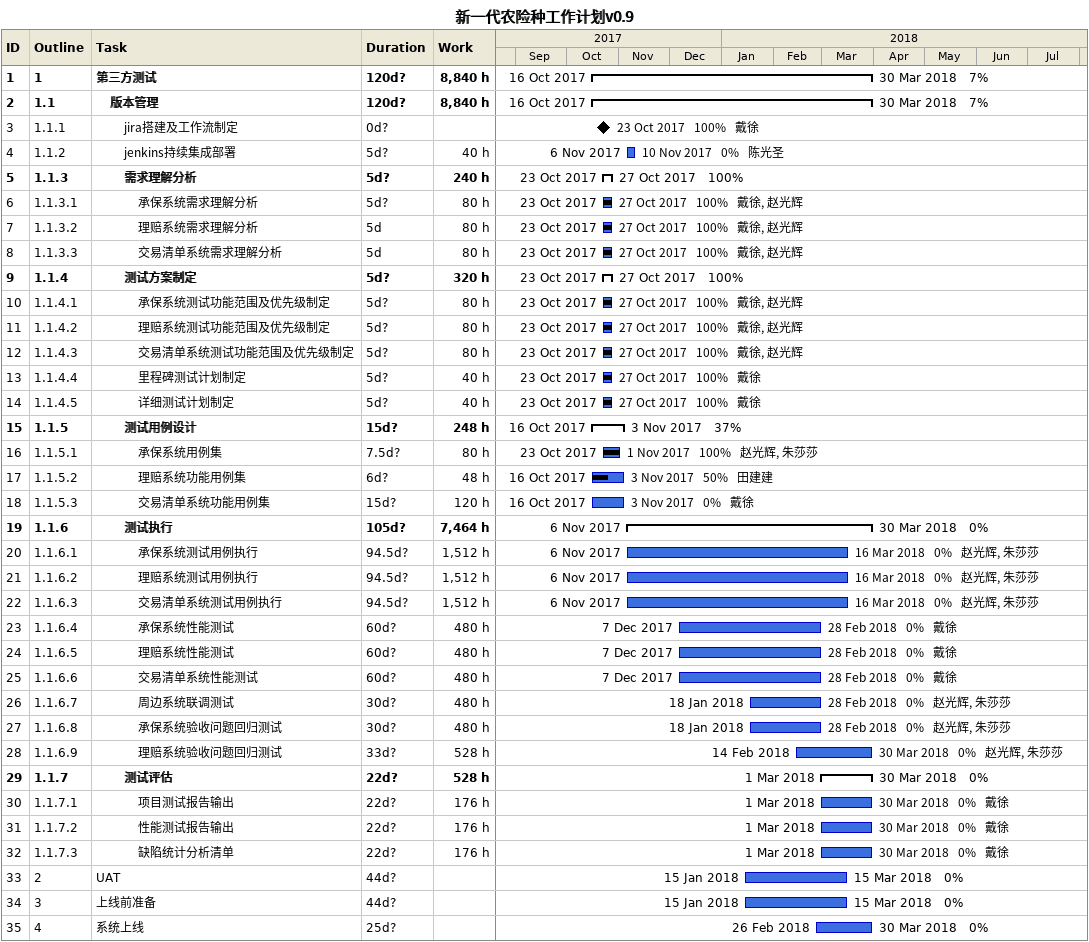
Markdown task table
新一代农险种工作计划v0.9

| ID | WBS | Task | Duration | Start | Finish | Resources | % complete | Work (h) |
|---|---|---|---|---|---|---|---|---|
| 1 | 1 | **第三方测试** | 120d? | 2017-10-16 | 2018-03-30 |  | 7 | 8840 |
| 2 | 1.1 | **版本管理** | 120d? | 2017-10-16 | 2018-03-30 |  | 7 | 8840 |
| 3 | 1.1.1 | jira搭建及工作流制定 | 0d? | 2017-10-23 | 2017-10-23 | 戴徐 | 100 |  |
| 4 | 1.1.2 | jenkins持续集成部署 | 5d? | 2017-11-06 | 2017-11-10 | 陈光圣 | 0 | 40 |
| 5 | 1.1.3 | **需求理解分析** | 5d? | 2017-10-23 | 2017-10-27 |  | 100 | 240 |
| 6 | 1.1.3.1 | 承保系统需求理解分析 | 5d? | 2017-10-23 | 2017-10-27 | 戴徐, 赵光辉 | 100 | 80 |
| 7 | 1.1.3.2 | 理赔系统需求理解分析 | 5d | 2017-10-23 | 2017-10-27 | 戴徐, 赵光辉 | 100 | 80 |
| 8 | 1.1.3.3 | 交易清单系统需求理解分析 | 5d | 2017-10-23 | 2017-10-27 | 戴徐, 赵光辉 | 100 | 80 |
| 9 | 1.1.4 | **测试方案制定** | 5d? | 2017-10-23 | 2017-10-27 |  | 100 | 320 |
| 10 | 1.1.4.1 | 承保系统测试功能范围及优先级制定 | 5d? | 2017-10-23 | 2017-10-27 | 戴徐, 赵光辉 | 100 | 80 |
| 11 | 1.1.4.2 | 理赔系统测试功能范围及优先级制定 | 5d? | 2017-10-23 | 2017-10-27 | 戴徐, 赵光辉 | 100 | 80 |
| 12 | 1.1.4.3 | 交易清单系统测试功能范围及优先级制定 | 5d? | 2017-10-23 | 2017-10-27 | 戴徐, 赵光辉 | 100 | 80 |
| 13 | 1.1.4.4 | 里程碑测试计划制定 | 5d? | 2017-10-23 | 2017-10-27 | 戴徐 | 100 | 40 |
| 14 | 1.1.4.5 | 详细测试计划制定 | 5d? | 2017-10-23 | 2017-10-27 | 戴徐 | 100 | 40 |
| 15 | 1.1.5 | **测试用例设计** | 15d? | 2017-10-16 | 2017-11-03 |  | 37 | 248 |
| 16 | 1.1.5.1 | 承保系统用例集 | 7.5d? | 2017-10-23 | 2017-11-01 | 赵光辉, 朱莎莎 | 100 | 80 |
| 17 | 1.1.5.2 | 理赔系统功能用例集 | 6d? | 2017-10-16 | 2017-11-03 | 田建建 | 50 | 48 |
| 18 | 1.1.5.3 | 交易清单系统功能用例集 | 15d? | 2017-10-16 | 2017-11-03 | 戴徐 | 0 | 120 |
| 19 | 1.1.6 | **测试执行** | 105d? | 2017-11-06 | 2018-03-30 |  | 0 | 7464 |
| 20 | 1.1.6.1 | 承保系统测试用例执行 | 94.5d? | 2017-11-06 | 2018-03-16 | 赵光辉, 朱莎莎 | 0 | 1512 |
| 21 | 1.1.6.2 | 理赔系统测试用例执行 | 94.5d? | 2017-11-06 | 2018-03-16 | 赵光辉, 朱莎莎 | 0 | 1512 |
| 22 | 1.1.6.3 | 交易清单系统测试用例执行 | 94.5d? | 2017-11-06 | 2018-03-16 | 赵光辉, 朱莎莎 | 0 | 1512 |
| 23 | 1.1.6.4 | 承保系统性能测试 | 60d? | 2017-12-07 | 2018-02-28 | 戴徐 | 0 | 480 |
| 24 | 1.1.6.5 | 理赔系统性能测试 | 60d? | 2017-12-07 | 2018-02-28 | 戴徐 | 0 | 480 |
| 25 | 1.1.6.6 | 交易清单系统性能测试 | 60d? | 2017-12-07 | 2018-02-28 | 戴徐 | 0 | 480 |
| 26 | 1.1.6.7 | 周边系统联调测试 | 30d? | 2018-01-18 | 2018-02-28 | 赵光辉, 朱莎莎 | 0 | 480 |
| 27 | 1.1.6.8 | 承保系统验收问题回归测试 | 30d? | 2018-01-18 | 2018-02-28 | 赵光辉, 朱莎莎 | 0 | 480 |
| 28 | 1.1.6.9 | 理赔系统验收问题回归测试 | 33d? | 2018-02-14 | 2018-03-30 | 赵光辉, 朱莎莎 | 0 | 528 |
| 29 | 1.1.7 | **测试评估** | 22d? | 2018-03-01 | 2018-03-30 |  | 0 | 528 |
| 30 | 1.1.7.1 | 项目测试报告输出 | 22d? | 2018-03-01 | 2018-03-30 | 戴徐 | 0 | 176 |
| 31 | 1.1.7.2 | 性能测试报告输出 | 22d? | 2018-03-01 | 2018-03-30 | 戴徐 | 0 | 176 |
| 32 | 1.1.7.3 | 缺陷统计分析清单 | 22d? | 2018-03-01 | 2018-03-30 | 戴徐 | 0 | 176 |
| 33 | 2 | UAT | 44d? | 2018-01-15 | 2018-03-15 |  | 0 |  |
| 34 | 3 | 上线前准备 | 44d? | 2018-01-15 | 2018-03-15 |  | 0 |  |
| 35 | 4 | 系统上线 | 25d? | 2018-02-26 | 2018-03-30 |  | 0 |  |
